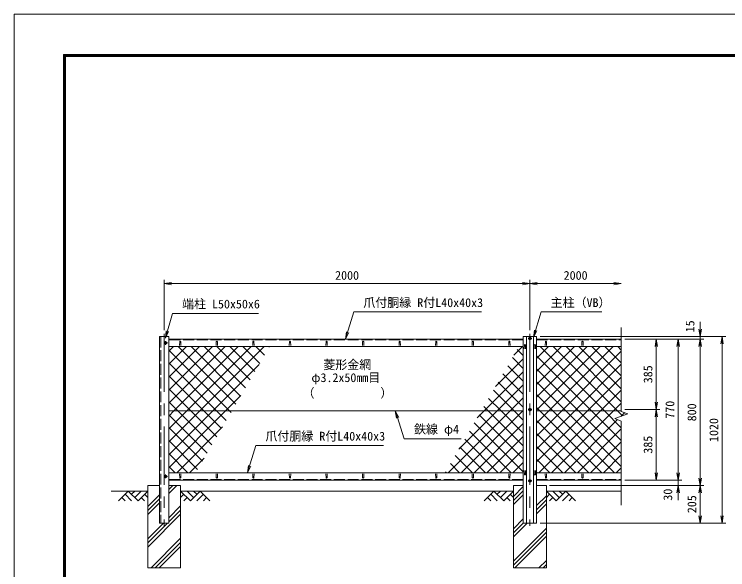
# Model space of a CAD drawing. Units: millimetres, scale not verified. Extents: x -4200 to 4200, y -2970 to 2970.
# Drawn here: x -4200 to -298, y -66 to 2970 of the extents above; entities that cross this region are included whole.
import ezdxf
from ezdxf.enums import TextEntityAlignment as Align

# ---------------------------------------------------------------- set-up
doc = ezdxf.new("R2010")
doc.units = ezdxf.units.MM
doc.header["$LTSCALE"] = 10
doc.linetypes.add('DASHED', pattern=[7.5, 6, -1.5])
doc.linetypes.add('USER1', pattern=[50.8, 31.75, -6.35, 6.35, -6.35])
for name, color, linetype, lineweight in [('0-0_D-STR1', 1, 'Continuous', 18), ('0-1_D-BMK', 2, 'USER1', 13), ('0-2_D-STR-DIM', 7, 'Continuous', 13), ('0-3_D-STR3', 3, 'Continuous', 13), ('0-4_D-BGD', 7, 'Continuous', 18), ('0-5_D-STR4', 7, 'Continuous', 18), ('0-6_D-DCR-HCH', 7, 'Continuous', 13), ('0-7_0', 7, 'Continuous', 18), ('0-9_D-STR2', 7, 'Continuous', 13), ('0-A_D-STR-TXT', 7, 'Continuous', 13), ('0-B_D-TTL', 7, 'Continuous', 18)]:
    doc.layers.add(name, color=color, linetype=linetype, lineweight=lineweight)
doc.styles.add('ＭＳ ゴシック', font='')
doc.styles.get('ＭＳ ゴシック').set_extended_font_data('MS Gothic')

# ---------------------------------------------------------------- blocks, each defined once
blk = doc.blocks.new('_Open')
at = {"layer": '0-7_0'}
blk.add_line((-10, 1.667), (0, 0), dxfattribs=at)
blk.add_lwpolyline([(-10, -1.667), (0, 0), (-10, 0)], dxfattribs=at)

msp = doc.modelspace()

# ---------------------------------------------------------------- linework, layer by layer
at = {"layer": '0-0_D-STR1'}
for p, q in [((-3404.97, 1208.92), (-3404.97, 188.92)), ((-3354.97, 1208.92), (-3404.97, 1208.92)), ((-3354.97, 188.92), (-3354.97, 1208.92)), ((-1416.47, 1193.92), (-3354.97, 1193.92)), ((-3294.97, 1180.79), (-3295.72, 1159.29)), ((-3288.97, 1180.79), (-3288.22, 1159.29)), ((-3094.97, 1180.79), (-3095.72, 1159.29)), ((-3088.97, 1180.79), (-3088.22, 1159.29)), ((-2894.97, 1180.79), (-2895.72, 1159.29)), ((-2888.97, 1180.79), (-2888.22, 1159.29)), ((-2694.97, 1180.79), (-2695.72, 1159.29)), ((-2688.97, 1180.79), (-2688.22, 1159.29)), ((-2494.97, 1180.79), (-2495.72, 1159.29)), ((-2488.97, 1180.79), (-2488.22, 1159.29)), ((-2294.97, 1180.79), (-2295.72, 1159.29)), ((-2288.97, 1180.79), (-2288.22, 1159.29)), ((-2094.97, 1180.79), (-2095.72, 1159.29)), ((-2088.97, 1180.79), (-2088.22, 1159.29)), ((-1894.97, 1180.79), (-1895.72, 1159.29)), ((-1888.97, 1180.79), (-1888.22, 1159.29)), ((-1694.97, 1180.79), (-1695.72, 1159.29)), ((-1688.97, 1180.79), (-1688.22, 1159.29)), ((-1494.97, 1180.79), (-1495.72, 1159.29)), ((-1488.97, 1180.79), (-1488.22, 1159.29)), ((-1398.97, 188.92), (-1398.97, 1208.92)), ((-1360.97, 188.92), (-1360.97, 1208.92)), ((-1343.47, 188.92), (-1343.47, 1208.92)), ((-1343.47, 1193.92), (-879.97, 1193.92)), ((-1294.97, 1180.79), (-1295.72, 1159.29)), ((-1288.97, 1180.79), (-1288.22, 1159.29)), ((-1094.97, 1180.79), (-1095.72, 1159.29)), ((-1088.97, 1180.79), (-1088.22, 1159.29)), ((-3354.97, 1153.92), (-1416.47, 1153.92)), ((-1409.97, 1162.3), (-1410.72, 1140.8)), ((-1403.97, 1162.3), (-1403.22, 1140.8)), ((-1355.97, 1162.3), (-1356.72, 1140.8)), ((-1349.97, 1162.3), (-1349.22, 1140.8)), ((-879.97, 1153.92), (-1343.47, 1153.92)), ((-1409.97, 454.25), (-1410.72, 475.75)), ((-1403.97, 454.25), (-1403.22, 475.75)), ((-1355.97, 454.25), (-1356.72, 475.75)), ((-1349.97, 454.25), (-1349.22, 475.75)), ((-3354.97, 463.92), (-1416.47, 463.92)), ((-3294.97, 437.05), (-3295.72, 458.55)), ((-3288.97, 437.05), (-3288.22, 458.55)), ((-3094.97, 437.05), (-3095.72, 458.55)), ((-3088.97, 437.05), (-3088.22, 458.55)), ((-2894.97, 437.05), (-2895.72, 458.55)), ((-2888.97, 437.05), (-2888.22, 458.55)), ((-2694.97, 437.05), (-2695.72, 458.55)), ((-2688.97, 437.05), (-2688.22, 458.55)), ((-2494.97, 437.05), (-2495.72, 458.55)), ((-2488.97, 437.05), (-2488.22, 458.55)), ((-2294.97, 437.05), (-2295.72, 458.55)), ((-2288.97, 437.05), (-2288.22, 458.55)), ((-2094.97, 437.05), (-2095.72, 458.55)), ((-2088.97, 437.05), (-2088.22, 458.55)), ((-1894.97, 437.05), (-1895.72, 458.55)), ((-1888.97, 437.05), (-1888.22, 458.55)), ((-1694.97, 437.05), (-1695.72, 458.55)), ((-1688.97, 437.05), (-1688.22, 458.55)), ((-1494.97, 437.05), (-1495.72, 458.55)), ((-1488.97, 437.05), (-1488.22, 458.55)), ((-879.97, 463.92), (-1343.47, 463.92)), ((-1294.97, 437.05), (-1295.72, 458.55)), ((-1288.97, 437.05), (-1288.22, 458.55)), ((-1094.97, 437.05), (-1095.72, 458.55)), ((-1088.97, 437.05), (-1088.22, 458.55)), ((-1416.47, 423.92), (-3354.97, 423.92)), ((-1343.47, 423.92), (-879.97, 423.92)), ((-3404.97, 188.92), (-3354.97, 188.92)), ((-1416.47, 188.92), (-1343.47, 188.92))]:
    msp.add_line(p, q, dxfattribs=at)
at = {"layer": '0-0_D-STR1', "linetype": 'DASHED'}
for p, q in [((-3398.97, 1208.92), (-3398.97, 188.92)), ((-1416.47, 1190.92), (-3354.97, 1190.92)), ((-1343.47, 1190.92), (-879.97, 1190.92)), ((-1416.47, 426.92), (-3354.97, 426.92)), ((-1343.47, 426.92), (-879.97, 426.92))]:
    msp.add_line(p, q, dxfattribs=at)
at = {"layer": '0-0_D-STR1'}
msp.add_lwpolyline([(-1416.47, 188.92), (-1416.47, 1208.92), (-1343.47, 1208.92)], dxfattribs=at)
for centre, start, end in [((-3291.97, 1179.54), 22.61986, 157.38014), ((-3091.97, 1179.54), 22.61986, 157.38014), ((-2891.97, 1179.54), 22.61986, 157.38014), ((-2691.97, 1179.54), 22.61986, 157.38014), ((-2491.97, 1179.54), 22.61986, 157.38014), ((-2291.97, 1179.54), 22.61986, 157.38014), ((-2091.97, 1179.54), 22.61986, 157.38014), ((-1891.97, 1179.54), 22.61986, 157.38014), ((-1691.97, 1179.54), 22.61986, 157.38014), ((-1491.97, 1179.54), 22.61986, 157.38014), ((-1291.97, 1179.54), 22.61986, 157.38014), ((-1091.97, 1179.54), 22.61986, 157.38014), ((-1406.97, 1161.05), 22.61986, 157.38014), ((-1352.97, 1161.05), 22.61986, 157.38014), ((-3291.97, 438.3), 202.61986, 337.38014), ((-3091.97, 438.3), 202.61986, 337.38014), ((-2891.97, 438.3), 202.61986, 337.38014), ((-2691.97, 438.3), 202.61986, 337.38014), ((-2491.97, 438.3), 202.61986, 337.38014), ((-2291.97, 438.3), 202.61986, 337.38014), ((-2091.97, 438.3), 202.61986, 337.38014), ((-1891.97, 438.3), 202.61986, 337.38014), ((-1691.97, 438.3), 202.61986, 337.38014), ((-1491.97, 438.3), 202.61986, 337.38014), ((-1406.97, 455.5), 202.61986, 337.38014), ((-1352.97, 455.5), 202.61986, 337.38014), ((-1291.97, 438.3), 202.61986, 337.38014), ((-1091.97, 438.3), 202.61986, 337.38014)]:
    msp.add_arc(centre, 3.25, start, end, dxfattribs=at)
at = {"layer": '0-1_D-BMK'}
for p, q in [((-3379.97, 1223.92), (-3379.97, 173.92)), ((-1379.97, 1223.92), (-1379.97, 173.92)), ((-3361.97, 1173.92), (-3381.97, 1173.92)), ((-3371.97, 1183.92), (-3371.97, 1163.92)), ((-1369.97, 1198.42), (-1389.97, 1198.42)), ((-1369.97, 808.92), (-1389.97, 808.92)), ((-3361.97, 443.92), (-3381.97, 443.92)), ((-3371.97, 453.92), (-3371.97, 433.92)), ((-1369.97, 419.42), (-1389.97, 419.42))]:
    msp.add_line(p, q, dxfattribs=at)
at = {"layer": '0-2_D-STR-DIM'}
for p, q in [((-3379.97, 1243.92), (-3379.97, 1517.7)), ((-3379.97, 1497.7), (-1379.97, 1497.7)), ((-1379.97, 1243.92), (-1379.97, 1517.7)), ((-1379.97, 1243.92), (-1379.97, 1517.7)), ((-1379.97, 1497.7), (-879.97, 1497.7)), ((-448.93, 1248.92), (-448.93, 1288.92)), ((-879.97, 1258.37), (-879.97, 798.14)), ((-1323.47, 1208.92), (-428.93, 1208.92)), ((-1323.47, 1208.92), (-308.93, 1208.92)), ((-859.97, 1193.92), (-668.93, 1193.92)), ((-859.97, 1193.92), (-548.93, 1193.92)), ((-859.97, 1193.92), (-428.93, 1193.92)), ((-859.97, 1193.92), (-428.93, 1193.92)), ((-688.93, 808.92), (-688.93, 1193.92)), ((-568.93, 1193.92), (-568.93, 423.92)), ((-448.93, 1193.92), (-448.93, 1208.92)), ((-448.93, 1193.92), (-448.93, 393.92)), ((-328.93, 188.92), (-328.93, 1208.92)), ((-448.93, 1153.92), (-448.93, 1113.92)), ((-915.21, 759.67), (-844.74, 785.32)), ((-844.74, 785.32), (-879.97, 798.14)), ((-859.97, 808.92), (-668.93, 808.92)), ((-859.97, 808.92), (-668.93, 808.92)), ((-688.93, 423.92), (-688.93, 808.92)), ((-879.97, 746.84), (-915.21, 759.67)), ((-879.97, 746.84), (-879.97, 286.61)), ((-568.93, 463.92), (-568.93, 503.92)), ((-1272.2, 393.92), (-428.93, 393.92)), ((-1269.97, 393.92), (-548.93, 393.92)), ((-1269.97, 393.92), (-428.93, 393.92)), ((-859.97, 423.92), (-668.93, 423.92)), ((-859.97, 423.92), (-548.93, 423.92)), ((-859.97, 423.92), (-548.93, 423.92)), ((-568.93, 423.92), (-568.93, 393.92)), ((-448.93, 393.92), (-448.93, 188.92)), ((-568.93, 353.92), (-568.93, 313.92)), ((-1323.47, 188.92), (-428.93, 188.92)), ((-1323.47, 188.92), (-308.93, 188.92))]:
    msp.add_line(p, q, dxfattribs=at)
at = {"layer": '0-3_D-STR3'}
for p, q in [((-1379.97, 1205.92), (-1386.47, 1202.17)), ((-1386.47, 1202.17), (-1386.47, 1194.66)), ((-1386.47, 1194.66), (-1379.97, 1190.91)), ((-1373.47, 1202.17), (-1379.97, 1205.92)), ((-1379.97, 1190.91), (-1373.47, 1194.66)), ((-1373.47, 1194.66), (-1373.47, 1202.17)), ((-1416.47, 802.17), (-3354.97, 802.17)), ((-1379.97, 816.42), (-1386.47, 812.67)), ((-1386.47, 812.67), (-1386.47, 805.16)), ((-1386.47, 805.16), (-1379.97, 801.41)), ((-1373.47, 812.67), (-1379.97, 816.42)), ((-1379.97, 801.41), (-1373.47, 805.16)), ((-1373.47, 805.16), (-1373.47, 812.67)), ((-879.97, 802.17), (-1343.47, 802.17)), ((-1379.97, 426.92), (-1386.47, 423.17)), ((-1386.47, 423.17), (-1386.47, 415.66)), ((-1386.47, 415.66), (-1379.97, 411.91)), ((-1373.47, 423.17), (-1379.97, 426.92)), ((-1379.97, 411.91), (-1373.47, 415.66)), ((-1373.47, 415.66), (-1373.47, 423.17))]:
    msp.add_line(p, q, dxfattribs=at)
for points in [[(-3365.47, 1177.67), (-3371.97, 1181.42), (-3378.47, 1177.67), (-3378.47, 1170.16), (-3371.97, 1166.41), (-3365.47, 1170.16)], [(-3365.47, 447.67), (-3371.97, 451.42), (-3378.47, 447.67), (-3378.47, 440.16), (-3371.97, 436.41), (-3365.47, 440.16)]]:
    msp.add_lwpolyline(points, close=True, dxfattribs=at)
for centre in [(-3371.97, 1173.92), (-1379.97, 1198.42), (-1379.97, 808.92), (-3371.97, 443.92), (-1379.97, 419.42)]:
    msp.add_circle(centre, 6.25, dxfattribs=at)
at = {"layer": '0-4_D-BGD'}
for p, q in [((-3469.97, 363.92), (-3669.97, 363.92)), ((-1469.97, 363.92), (-3289.97, 363.92)), ((-1289.97, 363.92), (-879.97, 363.92))]:
    msp.add_line(p, q, dxfattribs=at)
at = {"layer": '0-5_D-STR4'}
for p, q in [((-3469.97, 393.92), (-3469.97, -56.08)), ((-3404.97, 393.92), (-3469.97, 393.92)), ((-3289.97, 393.92), (-3354.97, 393.92)), ((-3289.97, 393.92), (-3289.97, -56.08)), ((-1469.97, 393.92), (-1469.97, -56.08)), ((-1416.47, 393.92), (-1469.97, 393.92)), ((-1289.97, 393.92), (-1343.47, 393.92)), ((-1289.97, 393.92), (-1289.97, -56.08)), ((-3289.97, -56.08), (-3469.97, -56.08)), ((-1289.97, -56.08), (-1469.97, -56.08))]:
    msp.add_line(p, q, dxfattribs=at)
at = {"layer": '0-6_D-DCR-HCH'}
for p, q in [((-3354.97, 349.9), (-3310.96, 393.92)), ((-3354.97, 372), (-3333.05, 393.92)), ((-3576.4, 363.92), (-3629.61, 310.71)), ((-3576.4, 363.92), (-3523.19, 310.71)), ((-3558.66, 346.18), (-3540.92, 363.92)), ((-3540.92, 328.44), (-3505.45, 363.92)), ((-3523.19, 310.71), (-3469.97, 363.92)), ((-3236.76, 310.71), (-3289.97, 363.92)), ((-3219.03, 328.44), (-3254.5, 363.92)), ((-3183.55, 363.92), (-3236.76, 310.71)), ((-3201.2, 346.09), (-3219.03, 363.92)), ((-3183.55, 363.92), (-3130.34, 310.71)), ((-1576.4, 363.92), (-1629.61, 310.71)), ((-1576.4, 363.92), (-1523.19, 310.71)), ((-1558.66, 346.18), (-1540.92, 363.92)), ((-1540.92, 328.44), (-1505.45, 363.92)), ((-1523.19, 310.71), (-1469.97, 363.92)), ((-1469.97, 334.55), (-1416.47, 388.05)), ((-1469.97, 312.45), (-1416.47, 365.95)), ((-1236.76, 310.71), (-1289.97, 363.92)), ((-1219.03, 328.44), (-1254.5, 363.92)), ((-1183.55, 363.92), (-1236.76, 310.71)), ((-1201.2, 346.09), (-1219.03, 363.92)), ((-1183.55, 363.92), (-1130.34, 310.71)), ((-3611.87, 328.44), (-3594.05, 310.71)), ((-3594.14, 346.18), (-3558.5, 310.71)), ((-3505.45, 328.44), (-3487.63, 310.71)), ((-3487.71, 346.18), (-3469.97, 328.52)), ((-3469.97, 279.09), (-3404.97, 344.09)), ((-3469.97, 257), (-3404.97, 322)), ((-3272.24, 346.18), (-3289.97, 328.52)), ((-3254.5, 328.44), (-3272.32, 310.71)), ((-3165.81, 346.18), (-3201.45, 310.71)), ((-3148.08, 328.44), (-3165.89, 310.71)), ((-1611.87, 328.44), (-1594.05, 310.71)), ((-1594.14, 346.18), (-1558.5, 310.71)), ((-1505.45, 328.44), (-1487.63, 310.71)), ((-1487.71, 346.18), (-1469.97, 328.52)), ((-1469.97, 290.36), (-1416.47, 343.86)), ((-1343.47, 284.27), (-1289.97, 337.77)), ((-1343.47, 262.18), (-1289.97, 315.68)), ((-1272.24, 346.18), (-1289.97, 328.52)), ((-1254.5, 328.44), (-1272.32, 310.71)), ((-1165.81, 346.18), (-1201.45, 310.71)), ((-1148.08, 328.44), (-1165.89, 310.71)), ((-3469.97, 234.9), (-3404.97, 299.9)), ((-3354.97, 217.32), (-3289.97, 282.32)), ((-1343.47, 240.08), (-1289.97, 293.58)), ((-3469.97, 58.12), (-3289.97, 238.12)), ((-3354.97, 195.22), (-3289.97, 260.22)), ((-1469.97, 157.77), (-1416.47, 211.27)), ((-3469.97, 80.22), (-3361.28, 188.92)), ((-3469.97, 102.32), (-3383.37, 188.92)), ((-1469.97, 135.68), (-1416.47, 189.18)), ((-1469.97, 113.58), (-1394.64, 188.92)), ((-1469.97, -19), (-1289.97, 161)), ((-1469.97, -41.1), (-1289.97, 138.9)), ((-3451.6, -56.08), (-3289.97, 105.54)), ((-3429.5, -56.08), (-3289.97, 83.44)), ((-1462.86, -56.08), (-1289.97, 116.8)), ((-3407.4, -56.08), (-3289.97, 61.35)), ((-1330.28, -56.08), (-1289.97, -15.78)), ((-1308.18, -56.08), (-1289.97, -37.88))]:
    msp.add_line(p, q, dxfattribs=at)
at = {"layer": '0-9_D-STR2'}
for p, q in [((-3354.97, 1127.72), (-3328.77, 1153.92)), ((-3354.97, 1057.01), (-3258.06, 1153.92)), ((-3354.97, 986.3), (-3187.35, 1153.92)), ((-3354.97, 915.58), (-3116.64, 1153.92)), ((-3354.97, 844.87), (-3045.93, 1153.92)), ((-3022.42, 802.17), (-3354.97, 1134.72)), ((-3326.97, 802.17), (-2975.22, 1153.92)), ((-2988.27, 838.73), (-3303.46, 1153.92)), ((-3256.26, 802.17), (-2904.51, 1153.92)), ((-2962.14, 883.31), (-3232.75, 1153.92)), ((-3185.55, 802.17), (-2833.8, 1153.92)), ((-2936, 927.88), (-3162.04, 1153.92)), ((-2909.86, 972.45), (-3091.33, 1153.92)), ((-2883.72, 1017.02), (-3020.62, 1153.92)), ((-2857.59, 1061.6), (-2949.91, 1153.92)), ((-2831.45, 1106.17), (-2879.19, 1153.92)), ((-2805.31, 1150.74), (-2808.48, 1153.92)), ((-1467.62, 1105.89), (-1419.59, 1153.92)), ((-1416.47, 1105.41), (-1448.89, 1137.82)), ((-1343.47, 1088.61), (-1278.16, 1153.92)), ((-1343.47, 1017.9), (-1207.45, 1153.92)), ((-1343.47, 947.19), (-1136.74, 1153.92)), ((-1343.47, 876.48), (-1066.03, 1153.92)), ((-1343.47, 805.76), (-995.32, 1153.92)), ((-879.97, 851.75), (-1182.14, 1153.92)), ((-879.97, 922.46), (-1111.43, 1153.92)), ((-879.97, 993.17), (-1040.72, 1153.92)), ((-879.97, 1063.88), (-970.01, 1153.92)), ((-879.97, 1134.6), (-899.3, 1153.92)), ((-1416.47, 1034.7), (-1475.03, 1093.25)), ((-1042.52, 802.17), (-1343.47, 1103.12)), ((-1205.65, 802.17), (-879.97, 1127.84)), ((-3093.13, 802.17), (-3354.97, 1064.01)), ((-3114.84, 802.17), (-2860.68, 1056.33)), ((-1567.87, 934.92), (-1416.47, 1086.32)), ((-1134.94, 802.17), (-879.97, 1057.13)), ((-1629.91, 802.17), (-1416.47, 1015.61)), ((-1416.47, 963.99), (-1501.16, 1048.68)), ((-1113.23, 802.17), (-1343.47, 1032.41)), ((-3163.84, 802.17), (-3354.97, 993.3)), ((-1416.47, 893.28), (-1527.3, 1004.1)), ((-1064.23, 802.17), (-879.97, 986.42)), ((-1559.2, 802.17), (-1416.47, 944.9)), ((-1416.47, 822.57), (-1553.44, 959.53)), ((-1183.94, 802.17), (-1343.47, 961.7)), ((-3234.55, 802.17), (-3354.97, 922.59)), ((-1466.78, 802.17), (-1579.58, 914.96)), ((-993.52, 802.17), (-879.97, 915.71)), ((-3044.13, 802.17), (-2960.93, 885.37)), ((-1537.5, 802.17), (-1605.71, 870.39)), ((-1488.49, 802.17), (-1416.47, 874.19)), ((-1254.65, 802.17), (-1343.47, 890.99)), ((-3305.26, 802.17), (-3354.97, 851.88)), ((-1608.21, 802.17), (-1631.85, 825.81)), ((-1325.36, 802.17), (-1343.47, 820.28)), ((-922.81, 802.17), (-879.97, 845)), ((-3354.97, 774.16), (-3326.97, 802.17)), ((-3354.97, 703.45), (-3256.26, 802.17)), ((-3354.97, 632.74), (-3185.55, 802.17)), ((-3354.97, 562.03), (-3114.84, 802.17)), ((-3354.97, 491.32), (-3044.13, 802.17)), ((-3145.1, 571.29), (-3354.97, 781.17)), ((-3118.96, 615.87), (-3305.26, 802.17)), ((-3092.82, 660.44), (-3234.55, 802.17)), ((-3066.69, 705.01), (-3163.84, 802.17)), ((-3040.55, 749.59), (-3093.13, 802.17)), ((-3014.41, 794.16), (-3022.42, 802.17)), ((-1826.74, 463.92), (-1488.49, 802.17)), ((-1768.37, 593), (-1559.2, 802.17)), ((-1756.03, 463.92), (-1417.78, 802.17)), ((-1668.12, 763.96), (-1629.91, 802.17)), ((-1416.47, 539.72), (-1657.99, 781.24)), ((-1416.47, 610.44), (-1608.21, 802.17)), ((-1416.47, 681.15), (-1537.5, 802.17)), ((-1416.47, 751.86), (-1466.78, 802.17)), ((-1417.78, 802.17), (-1416.47, 803.48)), ((-1343.47, 664.34), (-1205.65, 802.17)), ((-1343.47, 593.63), (-1134.94, 802.17)), ((-1343.47, 522.92), (-1064.23, 802.17)), ((-1331.77, 463.92), (-993.52, 802.17)), ((-987.11, 463.92), (-1325.36, 802.17)), ((-1261.06, 463.92), (-922.81, 802.17)), ((-916.4, 463.92), (-1254.65, 802.17)), ((-879.97, 498.2), (-1183.94, 802.17)), ((-879.97, 568.91), (-1113.23, 802.17)), ((-879.97, 639.62), (-1042.52, 802.17)), ((-882.8, 771.46), (-862.49, 791.78)), ((-1057.82, 463.92), (-1343.47, 749.57)), ((-1190.35, 463.92), (-900.1, 754.16)), ((-3171.24, 526.72), (-3354.97, 710.46)), ((-3311.67, 463.92), (-3061.18, 714.41)), ((-1685.32, 463.92), (-1416.47, 732.76)), ((-1416.47, 469.01), (-1684.13, 736.67)), ((-1119.64, 463.92), (-879.97, 703.58)), ((-1482.09, 463.92), (-1710.26, 692.09)), ((-1128.53, 463.92), (-1343.47, 678.86)), ((-3197.37, 482.15), (-3354.97, 639.75)), ((-1552.8, 463.92), (-1736.4, 647.52)), ((-1614.61, 463.92), (-1416.47, 662.05)), ((-1048.93, 463.92), (-879.97, 632.87)), ((-1623.51, 463.92), (-1762.54, 602.95)), ((-1543.9, 463.92), (-1416.47, 591.34)), ((-1199.25, 463.92), (-1343.47, 608.15)), ((-3249.86, 463.92), (-3354.97, 569.04)), ((-1694.22, 463.92), (-1788.68, 558.37)), ((-978.21, 463.92), (-879.97, 562.16)), ((-3240.96, 463.92), (-3161.43, 543.44)), ((-1764.93, 463.92), (-1814.81, 513.8)), ((-1473.19, 463.92), (-1416.47, 520.63)), ((-1269.96, 463.92), (-1343.47, 537.44)), ((-3320.57, 463.92), (-3354.97, 498.33)), ((-1835.64, 463.92), (-1840.95, 469.23)), ((-907.5, 463.92), (-879.97, 491.45)), ((-1340.67, 463.92), (-1343.47, 466.72))]:
    msp.add_line(p, q, dxfattribs=at)
for points in [[(-1343.47, 735.05), (-1276.36, 802.17), (-924.61, 1153.92)], [(-879.97, 710.33), (-971.81, 802.17), (-1323.56, 1153.92)], [(-873.71, 774.77), (-901.1, 802.17), (-1252.85, 1153.92)]]:
    msp.add_lwpolyline(points, dxfattribs=at)
at = {"layer": '0-A_D-STR-TXT'}
for points in [[(-2863.62, 1335.21), (-3334.59, 1335.21), (-3372.68, 1200.94)], [(-1645.07, 1342.79), (-2342.95, 1342.79), (-2388.31, 1195.83)], [(-986.26, 1342.8), (-1317.64, 1342.8), (-1359.33, 1205.13)], [(-1755.92, 648.54), (-2067.25, 648.54), (-2115.34, 800.26)], [(-2180.85, 612.79), (-2878.73, 612.79), (-2924.09, 465.83)]]:
    msp.add_lwpolyline(points, dxfattribs=at)
at = {"layer": '0-B_D-TTL', "color": 2}
msp.add_lwpolyline([(-4200, 2970), (4200, 2970), (4200, -2970), (-4200, -2970)], close=True, dxfattribs=at)
at = {"layer": '0-B_D-TTL'}
for points in [[(-3930, 2750), (3930, 2750), (3930, -2750), (-3930, -2750)], [(-3927.5, 2747.5), (3927.5, 2747.5), (3927.5, -2747.5), (-3927.5, -2747.5)], [(-3925, 2745), (3925, 2745), (3925, -2745), (-3925, -2745)], [(-3922.5, 2742.5), (3922.5, 2742.5), (3922.5, -2742.5), (-3922.5, -2742.5)], [(-3920, 2740), (3920, 2740), (3920, -2740), (-3920, -2740)]]:
    msp.add_lwpolyline(points, close=True, dxfattribs=at)

# ---------------------------------------------------------------- block references
at = {"layer": '0-2_D-STR-DIM', "xscale": 4, "yscale": 4}
for p, rotation in [((-3379.97, 1497.7), 180), ((-1379.97, 1497.7), 180), ((-448.93, 1208.92), 270), ((-688.93, 1193.92), 90), ((-568.93, 1193.92), 90), ((-448.93, 1193.92), 90), ((-448.93, 1193.92), 90), ((-328.93, 1208.92), 90), ((-688.93, 808.92), 270), ((-688.93, 808.92), 90), ((-688.93, 423.92), 270), ((-568.93, 423.92), 270), ((-568.93, 423.92), 270), ((-448.93, 393.92), 270), ((-568.93, 393.92), 90), ((-448.93, 393.92), 90), ((-448.93, 188.92), 270), ((-328.93, 188.92), 270)]:
    msp.add_blockref('_Open', p, dxfattribs=dict(at, rotation=rotation))
for p in [(-1379.97, 1497.7), (-879.97, 1497.7)]:
    msp.add_blockref('_Open', p, dxfattribs=at)
at = {"layer": '0-A_D-STR-TXT', "xscale": 4, "yscale": 4}
for p, rotation in [((-3373.23, 1199.01), 254.16392), ((-2388.9, 1193.92), 252.84683), ((-1359.91, 1203.22), 253.14944), ((-2115.95, 802.17), 107.58773), ((-2924.68, 463.92), 252.84683)]:
    msp.add_blockref('_Open', p, dxfattribs=dict(at, rotation=rotation))

# ---------------------------------------------------------------- texts
at = {"layer": '0-2_D-STR-DIM', "style": 'ＭＳ ゴシック'}
for p in [(-2445.24, 1504.45), (-1195.24, 1504.45)]:
    msp.add_text('2000', height=48.09, dxfattribs=at).set_placement(p, align=Align.BOTTOM_LEFT)
for s, p in [('15', (-465.87, 1231.74)), ('385', (-695.68, 953.17)), ('770', (-575.68, 759.4)), ('800', (-455.68, 745.03)), ('1020', (-335.68, 632)), ('385', (-695.68, 568.17)), ('30', (-587.19, 311.49)), ('205', (-455.68, 243.05))]:
    msp.add_text(s, height=48.09, rotation=90, dxfattribs=at).set_placement(p, align=Align.BOTTOM_LEFT)
at = {"layer": '0-A_D-STR-TXT', "style": 'ＭＳ ゴシック'}
for s, p in [('端柱 L50x50x6', (-3282.4, 1347.79)), ('爪付胴縁 R付L40x40x3', (-2291.01, 1355.37)), ('主柱（VB）', (-1266.72, 1355.38)), ('菱形金網', (-2509.92, 1015.72)), ('φ3.2x50mm目', (-2574.9, 945.28)), ('（\u3000\u3000   \u3000\u3000）', (-2623.63, 860.81)), ('鉄線 φ4', (-2013.53, 663.41)), ('爪付胴縁 R付L40x40x3', (-2826.79, 625.37))]:
    msp.add_text(s, height=48.09, dxfattribs=at).set_placement(p, align=Align.BOTTOM_LEFT)

doc.saveas('drawing.dxf')
